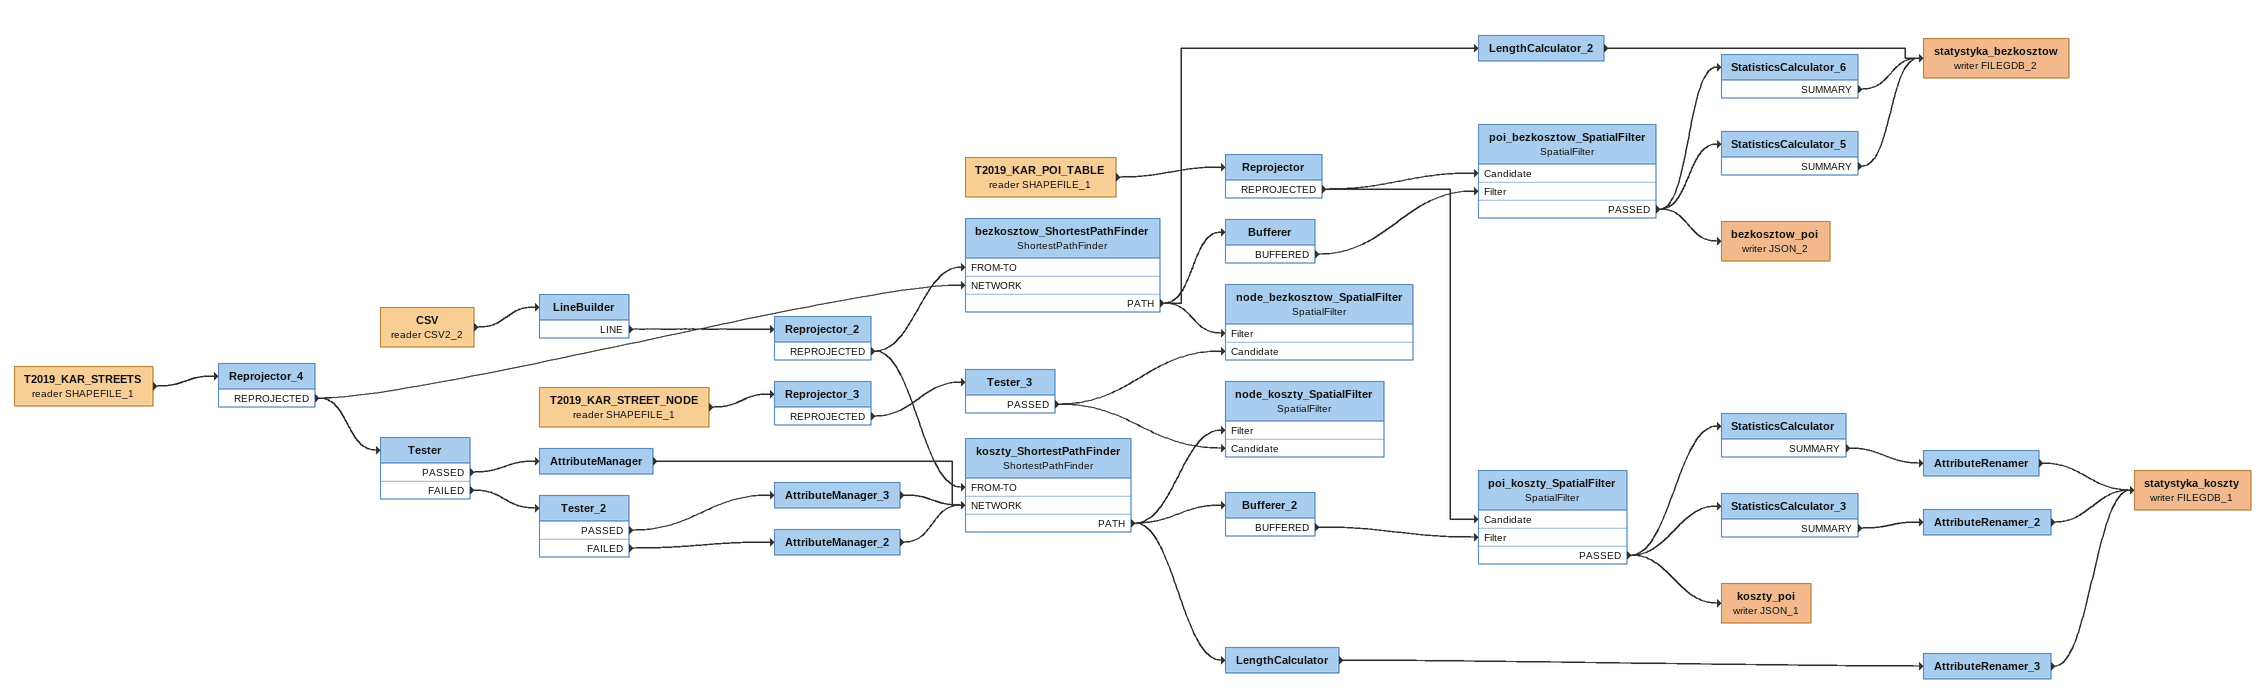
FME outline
T2019_KAR_STREETS (reader SHAPEFILE_1)
    -> Reprojector_4
Reprojector_4
    REPROJECTED -> bezkosztow_ShortestPathFinder [NETWORK]
    REPROJECTED -> Tester
Tester
    PASSED -> AttributeManager
    FAILED -> Tester_2
AttributeManager
    -> koszty_ShortestPathFinder [NETWORK]
Tester_2
    PASSED -> AttributeManager_3
    FAILED -> AttributeManager_2
AttributeManager_3
    -> koszty_ShortestPathFinder [NETWORK]
AttributeManager_2
    -> koszty_ShortestPathFinder [NETWORK]
CSV (reader CSV2_2)
    -> LineBuilder
LineBuilder
    LINE -> Reprojector_2
Reprojector_2
    REPROJECTED -> bezkosztow_ShortestPathFinder [FROM-TO]
    REPROJECTED -> koszty_ShortestPathFinder [FROM-TO]
bezkosztow_ShortestPathFinder: ShortestPathFinder
    PATH -> Bufferer
    PATH -> node_bezkosztow_SpatialFilter [Filter]
    PATH -> LengthCalculator_2
LengthCalculator_2
    -> statystyka_bezkosztow (writer FILEGDB_2)
Bufferer
    BUFFERED -> poi_bezkosztow_SpatialFilter [Filter]
koszty_ShortestPathFinder: ShortestPathFinder
    PATH -> Bufferer_2
    PATH -> node_koszty_SpatialFilter [Filter]
    PATH -> LengthCalculator
Bufferer_2
    BUFFERED -> poi_koszty_SpatialFilter [Filter]
LengthCalculator
    -> AttributeRenamer_3
AttributeRenamer_3
    -> statystyka_koszty (writer FILEGDB_1)
T2019_KAR_STREET_NODE (reader SHAPEFILE_1)
    -> Reprojector_3
Reprojector_3
    REPROJECTED -> Tester_3
Tester_3
    PASSED -> node_bezkosztow_SpatialFilter [Candidate]
    PASSED -> node_koszty_SpatialFilter [Candidate]
node_bezkosztow_SpatialFilter: SpatialFilter
node_koszty_SpatialFilter: SpatialFilter
T2019_KAR_POI_TABLE (reader SHAPEFILE_1)
    -> Reprojector
Reprojector
    REPROJECTED -> poi_koszty_SpatialFilter [Candidate]
    REPROJECTED -> poi_bezkosztow_SpatialFilter [Candidate]
poi_bezkosztow_SpatialFilter: SpatialFilter
    PASSED -> bezkosztow_poi (writer JSON_2)
    PASSED -> StatisticsCalculator_5
    PASSED -> StatisticsCalculator_6
StatisticsCalculator_6
    SUMMARY -> statystyka_bezkosztow (writer FILEGDB_2)
StatisticsCalculator_5
    SUMMARY -> statystyka_bezkosztow (writer FILEGDB_2)
statystyka_bezkosztow (writer FILEGDB_2)
bezkosztow_poi (writer JSON_2)
poi_koszty_SpatialFilter: SpatialFilter
    PASSED -> koszty_poi (writer JSON_1)
    PASSED -> StatisticsCalculator
    PASSED -> StatisticsCalculator_3
StatisticsCalculator
    SUMMARY -> AttributeRenamer
AttributeRenamer
    -> statystyka_koszty (writer FILEGDB_1)
StatisticsCalculator_3
    SUMMARY -> AttributeRenamer_2
AttributeRenamer_2
    -> statystyka_koszty (writer FILEGDB_1)
statystyka_koszty (writer FILEGDB_1)
koszty_poi (writer JSON_1)
